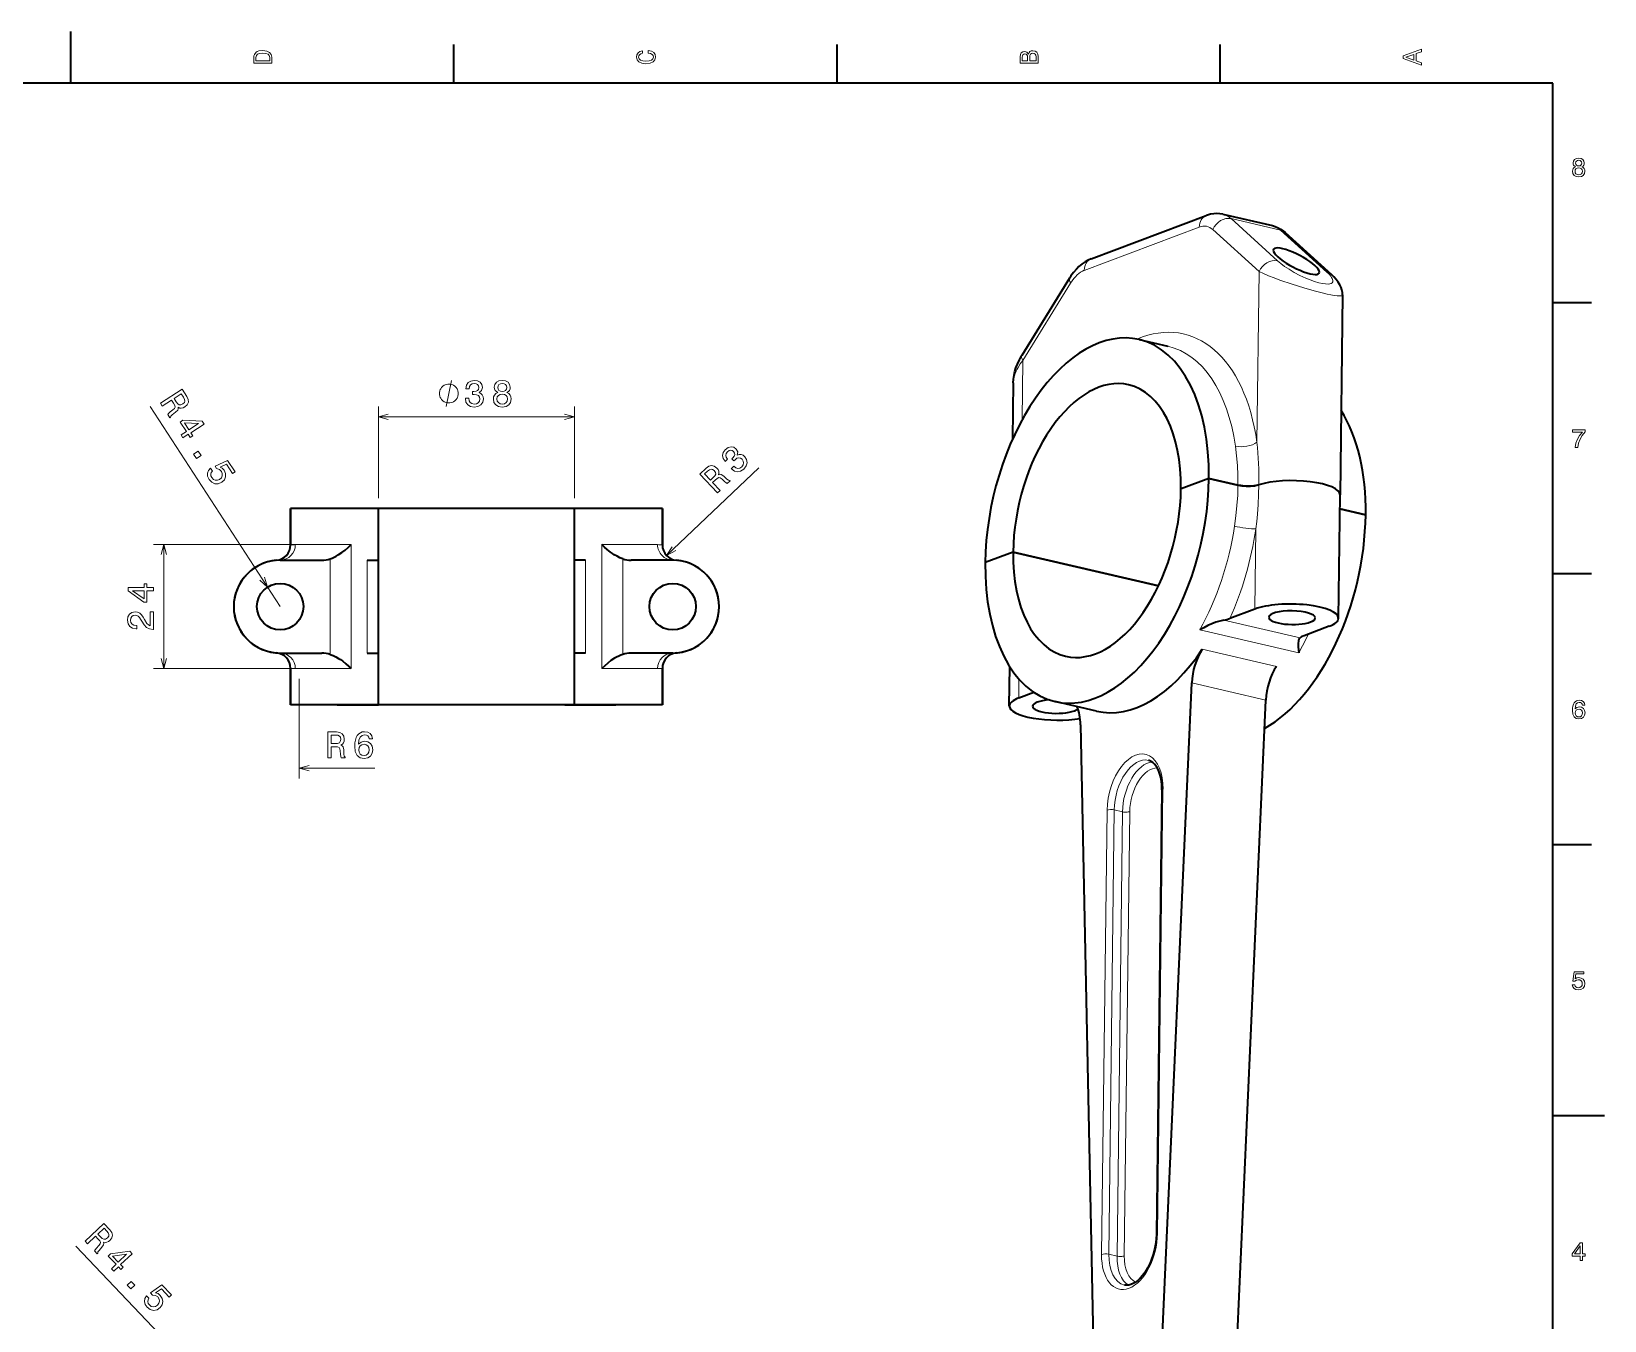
# Model space of a CAD drawing. Extents: x 0 to 594, y 0 to 420.
# Drawn here: x 289.4 to 594, y 170.3 to 420 of the extents above; entities that cross this region are included whole.
import ezdxf

# ---------------------------------------------------------------- set-up
doc = ezdxf.new("R2010")
doc.units = 0

msp = doc.modelspace()

# ---------------------------------------------------------------- linework, layer by layer
at = {"color": 7, "lineweight": 35, "ltscale": 0.25}
for p, q in [((297, 410), (297, 420)), ((584, 210), (594, 210))]:
    msp.add_line(p, q, dxfattribs=at)
at = {"color": 7, "lineweight": 35, "ltscale": 0.1875}
for p, q in [((371.2, 410), (371.2, 417.5)), ((445.4, 410), (445.4, 417.5)), ((519.6, 410), (519.6, 417.5)), ((584, 367.5), (591.5, 367.5)), ((584, 315), (591.5, 315)), ((584, 262.5), (591.5, 262.5))]:
    msp.add_line(p, q, dxfattribs=at)
at = {"color": 7, "lineweight": 35}
for p, q in [((584, 410), (10, 410)), ((584, 10), (584, 410)), ((494.6, 375.97), (516.86, 384.35)), ((543.25, 368.95), (542.78, 330.24)), ((542.48, 306.33), (542.78, 330.24)), ((356.55, 289.58), (356.55, 327.58)), ((394.55, 327.58), (356.55, 327.58)), ((394.55, 289.58), (394.55, 327.58)), ((479.48, 319.14), (507.64, 312.61)), ((507.64, 312.61), (479.48, 319.14)), ((507.96, 157.67), (514.05, 293.79)), ((394.55, 289.58), (356.55, 289.58)), ((522.33, 154.34), (528.42, 290.47)), ((495.34, 152.92), (492.56, 285.7)), ((508.29, 273.06), (507.23, 186.99))]:
    msp.add_line(p, q, dxfattribs=at)
at = {"color": 7, "lineweight": 35, "ltscale": 0.245885}
msp.add_line((520.09, 384.6), (529.67, 382.38), dxfattribs=at)
at = {"color": 7, "lineweight": 13}
for p, q in [((493.26, 373.72), (515.52, 382.1)), ((526.69, 340.41), (527.1, 373.48)), ((337.55, 308.58), (312.37, 347.36)), ((356.55, 345.36), (394.55, 345.36)), ((412.37, 318.48), (430.24, 335.46)), ((349.26, 320.58), (312.99, 320.58)), ((314.99, 296.58), (314.99, 320.58)), ((351.26, 296.58), (351.26, 320.58)), ((399.84, 296.58), (399.84, 320.58)), ((349.26, 296.58), (312.99, 296.58)), ((508.49, 273.23), (507.43, 187.16)), ((496.6, 183.09), (497.66, 269.15)), ((498, 183.13), (499.06, 269.19)), ((499.6, 182.76), (500.66, 268.82)), ((501, 182.8), (502.06, 268.87)), ((335.57, 145.25), (297.96, 184.66))]:
    msp.add_line(p, q, dxfattribs=at)
at = {"color": 7, "lineweight": 13, "ltscale": 0.302922}
for p, q in [((527.1, 373.48), (518.13, 381.63)), ((531.27, 381.52), (540.23, 373.37))]:
    msp.add_line(p, q, dxfattribs=at)
at = {"color": 7, "lineweight": 13, "ltscale": 0.302923}
msp.add_line((530.65, 375.59), (521.69, 383.74), dxfattribs=at)
at = {"color": 7, "lineweight": 13, "ltscale": 0.245886}
msp.add_line((521.69, 383.74), (531.27, 381.52), dxfattribs=at)
at = {"color": 7, "lineweight": 35, "ltscale": 0.302922}
msp.add_line((532.13, 381.07), (541.1, 372.92), dxfattribs=at)
at = {"color": 7, "lineweight": 35, "ltscale": 0.440767}
msp.add_line((481.2, 357.28), (490.45, 372.28), dxfattribs=at)
at = {"color": 7, "lineweight": 13, "ltscale": 0.440768}
msp.add_line((481.36, 356.26), (490.61, 371.26), dxfattribs=at)
at = {"color": 7, "lineweight": 35, "ltscale": 0.143433}
msp.add_line((503.86, 360.32), (509.45, 359.03), dxfattribs=at)
at = {"color": 7, "lineweight": 13, "ltscale": 0.28704}
msp.add_line((481.22, 344.78), (481.36, 356.26), dxfattribs=at)
at = {"color": 7, "lineweight": 35, "ltscale": 0.272257}
msp.add_line((479.51, 351.95), (479.38, 341.06), dxfattribs=at)
at = {"color": 7, "lineweight": 13, "ltscale": 0.444427}
for p, q in [((356.55, 329.58), (356.55, 347.36)), ((394.55, 329.58), (394.55, 347.36))]:
    msp.add_line(p, q, dxfattribs=at)
at = {"color": 7, "lineweight": 35, "ltscale": 0.144704}
for p, q in [((517.4, 333.41), (511.99, 331.37)), ((517.4, 333.41), (511.99, 331.37)), ((479.48, 319.14), (474.07, 317.1)), ((479.48, 319.14), (474.07, 317.1))]:
    msp.add_line(p, q, dxfattribs=at)
at = {"color": 7, "lineweight": 35, "ltscale": 0.144288}
for p, q in [((517.4, 333.41), (523.02, 332.11)), ((523.02, 332.11), (517.4, 333.41))]:
    msp.add_line(p, q, dxfattribs=at)
at = {"color": 7, "lineweight": 35, "ltscale": 0.176044}
for p, q in [((339.55, 327.58), (339.55, 320.54)), ((411.55, 327.58), (411.55, 320.54)), ((411.55, 320.54), (411.55, 327.58)), ((339.55, 296.63), (339.55, 289.58)), ((411.55, 296.63), (411.55, 289.58)), ((411.55, 289.58), (411.55, 296.63))]:
    msp.add_line(p, q, dxfattribs=at)
at = {"color": 7, "lineweight": 35, "ltscale": 0.176043}
for p, q in [((339.55, 320.54), (339.55, 327.58)), ((339.55, 289.58), (339.55, 296.63))]:
    msp.add_line(p, q, dxfattribs=at)
at = {"color": 7, "lineweight": 35, "ltscale": 0.425}
msp.add_line((356.55, 327.58), (339.55, 327.58), dxfattribs=at)
at = {"color": 7, "lineweight": 35, "ltscale": 0.424993}
for p, q in [((411.55, 327.58), (394.55, 327.58)), ((411.55, 289.58), (394.55, 289.58))]:
    msp.add_line(p, q, dxfattribs=at)
at = {"color": 7, "lineweight": 35, "ltscale": 0.128344}
for p, q in [((542.74, 327.54), (547.74, 326.38)), ((547.74, 326.38), (542.74, 327.54))]:
    msp.add_line(p, q, dxfattribs=at)
at = {"color": 7, "lineweight": 13, "ltscale": 0.387922}
msp.add_line((526.3, 308.11), (526.49, 323.62), dxfattribs=at)
at = {"color": 7, "lineweight": 13, "ltscale": 0.269697}
for p, q in [((351.26, 320.58), (340.47, 320.58)), ((410.63, 320.58), (399.84, 320.58)), ((351.26, 296.58), (340.47, 296.58)), ((410.63, 296.58), (399.84, 296.58))]:
    msp.add_line(p, q, dxfattribs=at)
at = {"color": 7, "lineweight": 35, "ltscale": 0.201669}
for p, q in [((337.55, 317.58), (345.62, 317.58)), ((413.55, 317.58), (405.48, 317.58)), ((337.55, 299.58), (345.62, 299.58)), ((413.55, 299.58), (405.48, 299.58))]:
    msp.add_line(p, q, dxfattribs=at)
at = {"color": 7, "lineweight": 13, "ltscale": 0.462767}
for p, q in [((347.21, 317.84), (347.21, 299.33)), ((403.89, 299.33), (403.89, 317.84))]:
    msp.add_line(p, q, dxfattribs=at)
at = {"color": 7, "lineweight": 13, "ltscale": 0.45}
for p, q in [((354.41, 299.58), (354.41, 317.58)), ((396.69, 299.58), (396.69, 317.58))]:
    msp.add_line(p, q, dxfattribs=at)
at = {"color": 7, "lineweight": 35, "ltscale": 0.053594}
for p, q in [((354.41, 317.58), (356.55, 317.58)), ((396.69, 317.58), (394.55, 317.58)), ((354.41, 299.58), (356.55, 299.58)), ((396.69, 299.58), (394.55, 299.58))]:
    msp.add_line(p, q, dxfattribs=at)
at = {"color": 7, "lineweight": 35, "ltscale": 0.129699}
msp.add_line((526.3, 308.11), (521.44, 306.28), dxfattribs=at)
at = {"color": 7, "lineweight": 13, "ltscale": 0.379292}
msp.add_line((535.06, 302.54), (520.28, 305.96), dxfattribs=at)
at = {"color": 7, "lineweight": 35, "ltscale": 0.1297}
msp.add_line((540.67, 304.78), (535.81, 302.95), dxfattribs=at)
at = {"color": 7, "lineweight": 13, "ltscale": 0.491771}
msp.add_line((534.79, 299.61), (515.63, 304.05), dxfattribs=at)
at = {"color": 7, "lineweight": 13, "ltscale": 0.368828}
for p, q in [((530.47, 297), (516.1, 300.33)), ((528.42, 290.47), (514.05, 293.79))]:
    msp.add_line(p, q, dxfattribs=at)
at = {"color": 7, "lineweight": 35, "ltscale": 0.189723}
msp.add_line((478.74, 289.33), (478.83, 296.92), dxfattribs=at)
at = {"color": 7, "lineweight": 13, "ltscale": 0.482017}
msp.add_line((341.21, 294.58), (341.21, 275.3), dxfattribs=at)
at = {"color": 7, "lineweight": 13, "ltscale": 0.092013}
msp.add_line((480.55, 290.89), (480.6, 294.57), dxfattribs=at)
at = {"color": 7, "lineweight": 35, "ltscale": 0.225}
for p, q in [((348.55, 289.58), (339.55, 289.58)), ((411.55, 289.58), (402.55, 289.58))]:
    msp.add_line(p, q, dxfattribs=at)
at = {"color": 7, "lineweight": 35, "ltscale": 0.475743}
msp.add_line((358.58, 289.58), (339.55, 289.58), dxfattribs=at)
at = {"color": 7, "lineweight": 35, "ltscale": 0.199992}
msp.add_line((348.55, 289.58), (356.55, 289.58), dxfattribs=at)
at = {"color": 7, "lineweight": 35, "ltscale": 0.246784}
msp.add_line((392.68, 289.58), (402.55, 289.58), dxfattribs=at)
at = {"color": 7, "lineweight": 35, "ltscale": 0.078567}
msp.add_line((480.55, 290.89), (483.49, 291.99), dxfattribs=at)
at = {"color": 7, "lineweight": 35, "ltscale": 0.204904}
msp.add_line((495.6, 288.33), (487.61, 290.18), dxfattribs=at)
at = {"color": 7, "lineweight": 13, "ltscale": 0.366859}
msp.add_line((341.21, 277.3), (355.89, 277.3), dxfattribs=at)
at = {"color": 7, "lineweight": 13, "ltscale": 0.04098}
msp.add_line((500.66, 268.82), (499.06, 269.19), dxfattribs=at)
at = {"color": 7, "lineweight": 13, "ltscale": 0.040981}
msp.add_line((499.6, 182.76), (498, 183.13), dxfattribs=at)
at = {"color": 7, "lineweight": 13}
for points in [[(332.43, 414.99), (332.43, 413.83), (335.93, 413.83), (335.93, 414.99), (335.82, 415.54), (335.48, 415.95), (334.93, 416.21), (334.18, 416.3), (333.42, 416.22), (333.11, 416.11), (332.87, 415.97), (332.54, 415.56), (332.46, 415.3)], [(332.85, 414.96), (332.93, 415.34), (333.16, 415.61), (333.57, 415.76), (334.18, 415.81), (334.77, 415.76), (335.19, 415.6), (335.43, 415.33), (335.51, 414.96), (335.51, 414.3), (332.85, 414.3)], [(408.83, 415.82), (409.26, 415.72), (409.56, 415.55), (409.74, 415.32), (409.81, 415.05), (409.71, 414.72), (409.44, 414.46), (409, 414.29), (408.38, 414.23), (407.77, 414.29), (407.32, 414.46), (407.05, 414.71), (406.96, 415.05), (407.01, 415.29), (407.15, 415.49), (407.37, 415.66), (407.69, 415.77), (407.69, 416.25), (407.21, 416.09), (406.85, 415.83), (406.62, 415.47), (406.54, 415.05), (406.66, 414.51), (407.02, 414.1), (407.6, 413.84), (408.38, 413.75), (409.17, 413.84), (409.75, 414.1), (410.11, 414.51), (410.23, 415.05), (410.13, 415.51), (409.87, 415.89), (409.43, 416.16), (408.83, 416.3)], [(482.44, 415.63), (482.15, 415.98), (481.95, 416.07), (481.71, 416.1), (481.33, 416.04), (481.06, 415.84), (480.89, 415.52), (480.83, 415.08), (480.83, 413.84), (484.33, 413.84), (484.33, 415.15), (484.26, 415.62), (484.06, 415.97), (483.73, 416.19), (483.28, 416.26), (482.99, 416.22), (482.74, 416.09), (482.56, 415.9)], [(482.29, 414.98), (482.29, 414.3), (481.25, 414.3), (481.25, 415.03), (481.28, 415.3), (481.37, 415.49), (481.53, 415.61), (481.76, 415.65), (481.99, 415.6), (482.15, 415.48), (482.26, 415.27)], [(483.91, 415.1), (483.91, 414.3), (482.71, 414.3), (482.71, 415.05), (482.74, 415.37), (482.85, 415.6), (483.03, 415.73), (483.29, 415.78), (483.57, 415.73), (483.76, 415.61), (483.88, 415.39)], [(558.53, 413.47), (558.53, 413.93), (557.5, 414.3), (557.5, 415.7), (558.53, 416.06), (558.53, 416.54), (555.03, 415.26), (555.03, 414.74)], [(557.08, 414.46), (555.53, 415), (557.08, 415.54)], [(588.37, 393.8), (588.12, 393.66), (587.94, 393.47), (587.83, 393.22), (587.79, 392.92), (587.88, 392.47), (588.11, 392.12), (588.49, 391.9), (589, 391.82), (589.51, 391.9), (589.89, 392.12), (590.12, 392.47), (590.21, 392.92), (590.16, 393.22), (590.06, 393.47), (589.88, 393.66), (589.63, 393.8), (589.83, 393.92), (589.97, 394.09), (590.05, 394.29), (590.08, 394.54), (590, 394.9), (589.79, 395.18), (589.45, 395.37), (589, 395.44), (588.55, 395.37), (588.2, 395.18), (587.99, 394.9), (587.91, 394.54), (587.94, 394.29), (588.02, 394.09)], [(588.28, 392.93), (588.32, 393.2), (588.47, 393.4), (588.7, 393.53), (589, 393.58), (589.3, 393.53), (589.52, 393.4), (589.67, 393.2), (589.72, 392.93), (589.67, 392.64), (589.52, 392.43), (589.3, 392.28), (589, 392.24), (588.7, 392.28), (588.47, 392.43), (588.32, 392.64)], [(588.39, 394.5), (588.43, 394.72), (588.55, 394.89), (588.74, 395), (589, 395.04), (589.25, 395), (589.44, 394.89), (589.56, 394.72), (589.61, 394.5), (589.56, 394.27), (589.44, 394.1), (589.25, 393.98), (589, 393.94), (588.74, 393.98), (588.55, 394.1), (588.43, 394.27)], [(314.35, 347.98), (314.72, 347.42), (316.49, 348.57), (316.86, 347.99), (317.12, 347.56), (317.2, 347.24), (317.1, 346.96), (316.78, 346.67), (316.26, 346.29), (315.92, 346.02), (315.76, 345.81), (316.17, 345.18), (316.29, 345.25), (316.37, 345.5), (316.65, 345.75), (317.3, 346.24), (317.73, 346.66), (317.8, 346.9), (317.77, 347.2), (318.08, 347.05), (318.4, 347.02), (318.74, 347.09), (319.08, 347.26), (319.54, 347.67), (319.76, 348.16), (319.73, 348.71), (319.46, 349.3), (318.54, 350.7)], [(372.04, 349.86), (372.04, 350.03), (371.96, 350.36), (371.88, 350.61), (371.79, 350.78), (371.63, 351.03), (371.38, 351.28), (371.13, 351.45), (370.96, 351.53), (370.71, 351.61), (370.38, 351.7), (370.21, 351.7), (370.04, 351.7), (369.71, 351.61), (369.46, 351.53), (369.29, 351.45), (369.04, 351.28), (368.79, 351.03), (368.63, 350.78), (368.54, 350.61), (368.46, 350.36), (368.38, 350.03), (368.38, 349.86), (368.38, 349.7), (368.46, 349.36), (368.54, 349.11), (368.63, 348.95), (368.79, 348.7), (369.04, 348.45), (369.29, 348.28), (369.46, 348.2), (369.71, 348.11), (370.04, 348.03), (370.21, 348.03), (370.38, 348.03), (370.71, 348.11), (370.96, 348.2), (371.13, 348.28), (371.38, 348.45), (371.63, 348.7), (371.79, 348.95), (371.88, 349.11), (371.96, 349.36), (372.04, 349.7)], [(373.4, 348.93), (373.4, 348.88), (373.51, 348.19), (373.85, 347.67), (374.39, 347.34), (375.09, 347.22), (375.84, 347.34), (376.4, 347.66), (376.76, 348.16), (376.89, 348.81), (376.83, 349.24), (376.68, 349.58), (376.42, 349.85), (376.07, 350.04), (376.54, 350.43), (376.7, 351.05), (376.6, 351.61), (376.29, 352.04), (375.78, 352.3), (375.09, 352.4), (374.44, 352.28), (373.95, 351.97), (373.62, 351.46), (373.51, 350.79), (373.51, 350.74), (374.15, 350.74), (374.21, 351.2), (374.4, 351.53), (374.7, 351.74), (375.13, 351.81), (375.5, 351.75), (375.78, 351.6), (375.94, 351.35), (376.01, 351.02), (375.94, 350.67), (375.77, 350.43), (375.47, 350.29), (375.06, 350.24), (374.77, 350.25), (374.77, 349.68), (375.13, 349.7), (375.58, 349.63), (375.92, 349.46), (376.12, 349.18), (376.19, 348.81), (376.11, 348.39), (375.91, 348.08), (375.57, 347.89), (375.13, 347.82), (374.68, 347.9), (374.35, 348.11), (374.14, 348.46), (374.06, 348.93)], [(379.66, 350.06), (379.29, 349.85), (379.04, 349.57), (378.88, 349.22), (378.83, 348.8), (378.94, 348.15), (379.28, 347.66), (379.82, 347.34), (380.55, 347.22), (381.28, 347.34), (381.82, 347.66), (382.15, 348.15), (382.27, 348.8), (382.21, 349.22), (382.06, 349.57), (381.8, 349.85), (381.44, 350.06), (381.73, 350.23), (381.93, 350.47), (382.06, 350.76), (382.1, 351.11), (381.98, 351.62), (381.68, 352.03), (381.19, 352.3), (380.55, 352.4), (379.9, 352.3), (379.41, 352.03), (379.1, 351.62), (378.99, 351.11), (379.03, 350.76), (379.15, 350.47)], [(379.68, 351.05), (379.74, 351.37), (379.91, 351.61), (380.18, 351.76), (380.55, 351.82), (380.91, 351.76), (381.18, 351.61), (381.36, 351.37), (381.42, 351.05), (381.36, 350.73), (381.18, 350.47), (380.91, 350.31), (380.55, 350.26), (380.18, 350.32), (379.91, 350.47), (379.74, 350.73)], [(318.84, 349.13), (319.04, 348.73), (319.1, 348.4), (318.99, 348.1), (318.69, 347.83), (318.3, 347.66), (317.99, 347.69), (317.7, 347.89), (317.42, 348.26), (317, 348.9), (318.4, 349.81)], [(379.52, 348.81), (379.59, 349.19), (379.79, 349.48), (380.12, 349.67), (380.55, 349.73), (380.98, 349.67), (381.3, 349.48), (381.51, 349.19), (381.58, 348.81), (381.51, 348.4), (381.3, 348.09), (380.98, 347.89), (380.55, 347.82), (380.12, 347.89), (379.79, 348.09), (379.59, 348.4)], [(318.35, 341.83), (318.7, 341.28), (319.74, 341.96), (320.13, 341.36), (320.61, 341.67), (320.22, 342.27), (322.8, 343.95), (322.45, 344.5), (318.72, 344.69), (318.19, 344.34), (319.39, 342.5)], [(319, 344.15), (321.75, 344.03), (319.87, 342.81)], [(588.3, 339.42), (588.81, 339.42), (588.97, 340.25), (589.27, 341.03), (589.68, 341.75), (590.22, 342.42), (590.22, 342.84), (587.82, 342.84), (587.82, 342.38), (589.74, 342.38), (589.18, 341.7), (588.76, 340.99), (588.47, 340.23)], [(320.77, 338.1), (321.31, 337.26), (322.21, 337.85), (321.67, 338.68)], [(424.89, 335.3), (424.93, 335.26), (425.49, 334.84), (426.09, 334.7), (426.7, 334.83), (427.3, 335.22), (427.76, 335.83), (427.95, 336.44), (427.86, 337.06), (427.51, 337.62), (427.17, 337.89), (426.82, 338.03), (426.45, 338.04), (426.06, 337.94), (426.14, 338.55), (425.83, 339.11), (425.36, 339.45), (424.85, 339.54), (424.3, 339.39), (423.73, 338.98), (423.34, 338.45), (423.2, 337.87), (423.31, 337.29), (423.69, 336.73), (423.73, 336.69), (424.19, 337.13), (423.92, 337.51), (423.83, 337.87), (423.91, 338.23), (424.16, 338.57), (424.48, 338.79), (424.78, 338.87), (425.07, 338.81), (425.34, 338.61), (425.54, 338.31), (425.58, 338.02), (425.46, 337.71), (425.19, 337.39), (424.98, 337.2), (425.37, 336.79), (425.62, 337.04), (425.99, 337.31), (426.36, 337.42), (426.7, 337.35), (427, 337.14), (427.23, 336.78), (427.29, 336.41), (427.19, 336.04), (426.91, 335.69), (426.54, 335.43), (426.15, 335.36), (425.76, 335.47), (425.37, 335.76)], [(324.07, 335.41), (323.66, 334.96), (323.46, 334.41), (323.5, 333.82), (323.77, 333.21), (324.28, 332.67), (324.89, 332.38), (325.55, 332.38), (326.23, 332.66), (326.73, 333.13), (326.98, 333.71), (326.97, 334.34), (326.69, 335), (326.32, 335.4), (325.9, 335.62), (327.14, 336.19), (328.33, 334.35), (328.83, 334.67), (327.37, 336.91), (324.93, 335.8), (325.24, 335.32), (325.76, 335.15), (326.15, 334.77), (326.33, 334.34), (326.33, 333.92), (326.16, 333.54), (325.82, 333.23), (325.4, 333.05), (324.98, 333.05), (324.6, 333.22), (324.28, 333.56), (324.12, 333.91), (324.09, 334.25), (324.19, 334.57), (324.43, 334.85)], [(422.26, 330.63), (422.74, 331.09), (421.29, 332.62), (421.78, 333.09), (422.16, 333.42), (422.46, 333.57), (422.75, 333.51), (423.1, 333.26), (423.57, 332.81), (423.89, 332.53), (424.13, 332.41), (424.68, 332.93), (424.59, 333.03), (424.33, 333.06), (424.03, 333.29), (423.43, 333.84), (422.93, 334.19), (422.68, 334.21), (422.4, 334.14), (422.49, 334.46), (422.46, 334.79), (422.33, 335.11), (422.1, 335.41), (421.61, 335.78), (421.09, 335.91), (420.56, 335.78), (420.02, 335.4), (418.81, 334.25)], [(420.31, 334.83), (420.66, 335.1), (420.98, 335.22), (421.29, 335.17), (421.61, 334.92), (421.85, 334.57), (421.88, 334.26), (421.73, 333.93), (421.42, 333.59), (420.87, 333.06), (419.72, 334.27)], [(312.99, 311.65), (312.99, 312.3), (311.75, 312.3), (311.75, 313.01), (311.18, 313.01), (311.18, 312.3), (308.1, 312.3), (308.1, 311.64), (311.12, 309.45), (311.75, 309.45), (311.75, 311.65)], [(311.18, 310.06), (308.94, 311.65), (311.18, 311.65)], [(312.99, 304.16), (312.99, 307.6), (312.37, 307.6), (312.37, 304.88), (312.04, 305.03), (311.75, 305.29), (311.24, 306.09), (311.03, 306.51), (310.72, 306.99), (310.36, 307.33), (309.93, 307.52), (309.45, 307.6), (308.84, 307.47), (308.37, 307.13), (308.07, 306.62), (307.96, 305.95), (308.08, 305.25), (308.42, 304.73), (308.96, 304.39), (309.67, 304.27), (309.77, 304.27), (309.77, 304.93), (309.72, 304.93), (309.23, 304.99), (308.87, 305.19), (308.63, 305.5), (308.56, 305.91), (308.63, 306.33), (308.81, 306.64), (309.09, 306.84), (309.44, 306.91), (309.77, 306.86), (310.05, 306.72), (310.3, 306.49), (310.52, 306.18), (310.75, 305.75), (311.19, 305.04), (311.67, 304.55), (312.24, 304.25), (312.97, 304.16)], [(590.21, 289.47), (590.11, 289.88), (589.89, 290.18), (589.55, 290.38), (589.11, 290.44), (588.81, 290.41), (588.55, 290.31), (588.32, 290.15), (588.13, 289.93), (587.98, 289.66), (587.87, 289.32), (587.8, 288.92), (587.78, 288.47), (587.86, 287.75), (588.11, 287.23), (588.51, 286.92), (589.05, 286.82), (589.54, 286.91), (589.91, 287.14), (590.15, 287.52), (590.24, 287.99), (590.15, 288.47), (589.92, 288.84), (589.56, 289.07), (589.12, 289.15), (588.64, 289.05), (588.28, 288.76), (588.36, 289.32), (588.52, 289.72), (588.77, 289.95), (589.11, 290.03), (589.36, 289.99), (589.55, 289.89), (589.68, 289.71), (589.75, 289.47)], [(589.75, 287.99), (589.7, 287.67), (589.55, 287.43), (589.33, 287.26), (589.05, 287.21), (588.75, 287.26), (588.52, 287.42), (588.37, 287.66), (588.33, 287.98), (588.38, 288.29), (588.52, 288.53), (588.75, 288.68), (589.07, 288.74), (589.34, 288.68), (589.55, 288.54), (589.7, 288.3)], [(346.77, 279.3), (347.44, 279.3), (347.44, 281.42), (348.13, 281.42), (348.63, 281.39), (348.95, 281.29), (349.12, 281.05), (349.19, 280.63), (349.23, 279.98), (349.27, 279.56), (349.36, 279.3), (350.12, 279.3), (350.12, 279.44), (349.95, 279.64), (349.89, 280.02), (349.84, 280.82), (349.72, 281.42), (349.55, 281.61), (349.3, 281.75), (349.58, 281.93), (349.79, 282.18), (349.91, 282.5), (349.96, 282.88), (349.86, 283.48), (349.57, 283.94), (349.09, 284.21), (348.45, 284.3), (346.77, 284.3)], [(348.26, 283.69), (348.7, 283.65), (349.01, 283.51), (349.2, 283.26), (349.27, 282.86), (349.19, 282.45), (349, 282.19), (348.67, 282.06), (348.21, 282.03), (347.44, 282.03), (347.44, 283.69)], [(355.45, 282.96), (355.31, 283.54), (354.99, 283.97), (354.5, 284.25), (353.87, 284.34), (353.44, 284.29), (353.08, 284.15), (352.75, 283.93), (352.48, 283.61), (352.26, 283.22), (352.1, 282.73), (352, 282.16), (351.97, 281.52), (352.09, 280.5), (352.44, 279.76), (353.01, 279.31), (353.79, 279.16), (354.49, 279.29), (355.02, 279.63), (355.37, 280.16), (355.49, 280.84), (355.37, 281.52), (355.04, 282.05), (354.52, 282.38), (353.89, 282.5), (353.21, 282.35), (352.69, 281.94), (352.8, 282.73), (353.03, 283.3), (353.39, 283.64), (353.88, 283.76), (354.24, 283.7), (354.51, 283.55), (354.69, 283.3), (354.78, 282.96)], [(354.79, 280.83), (354.71, 280.38), (354.51, 280.03), (354.19, 279.8), (353.78, 279.73), (353.36, 279.8), (353.03, 280.02), (352.82, 280.37), (352.76, 280.82), (352.83, 281.27), (353.03, 281.61), (353.36, 281.83), (353.81, 281.91), (354.2, 281.83), (354.51, 281.62), (354.71, 281.28)], [(587.75, 235.33), (587.86, 234.92), (588.11, 234.59), (588.47, 234.39), (588.93, 234.32), (589.44, 234.41), (589.84, 234.65), (590.09, 235.05), (590.19, 235.55), (590.1, 236.02), (589.86, 236.39), (589.48, 236.63), (588.99, 236.71), (588.62, 236.65), (588.32, 236.48), (588.47, 237.43), (590, 237.43), (590, 237.84), (588.13, 237.84), (587.85, 235.99), (588.25, 235.99), (588.55, 236.22), (588.92, 236.31), (589.24, 236.25), (589.49, 236.09), (589.65, 235.84), (589.7, 235.53), (589.65, 235.21), (589.48, 234.96), (589.24, 234.81), (588.92, 234.75), (588.65, 234.78), (588.45, 234.9), (588.29, 235.08), (588.22, 235.33)], [(299.79, 185.63), (300.26, 185.15), (301.78, 186.6), (302.26, 186.11), (302.59, 185.73), (302.73, 185.43), (302.68, 185.14), (302.42, 184.8), (301.98, 184.32), (301.7, 184), (301.58, 183.76), (302.1, 183.21), (302.2, 183.31), (302.23, 183.57), (302.46, 183.87), (303.01, 184.46), (303.36, 184.96), (303.38, 185.21), (303.3, 185.49), (303.63, 185.41), (303.95, 185.44), (304.27, 185.56), (304.58, 185.8), (304.95, 186.29), (305.07, 186.81), (304.94, 187.34), (304.56, 187.88), (303.41, 189.08)], [(303.99, 187.59), (304.26, 187.24), (304.38, 186.92), (304.33, 186.61), (304.09, 186.29), (303.74, 186.05), (303.42, 186.02), (303.1, 186.17), (302.76, 186.47), (302.23, 187.03), (303.43, 188.18)], [(304.86, 180.32), (305.31, 179.85), (306.21, 180.71), (306.7, 180.19), (307.12, 180.59), (306.62, 181.11), (308.85, 183.23), (308.4, 183.71), (304.7, 183.21), (304.24, 182.77), (305.76, 181.18)], [(305.08, 182.73), (307.8, 183.12), (306.18, 181.58)], [(589.28, 181.92), (589.73, 181.92), (589.73, 182.78), (590.23, 182.78), (590.23, 183.19), (589.73, 183.19), (589.73, 185.34), (589.27, 185.34), (587.74, 183.23), (587.74, 182.78), (589.28, 182.78)], [(588.16, 183.19), (589.28, 184.76), (589.28, 183.19)], [(307.93, 177.11), (308.62, 176.39), (309.39, 177.13), (308.71, 177.85)], [(311.67, 175.08), (311.35, 174.56), (311.26, 173.98), (311.41, 173.41), (311.79, 172.86), (312.39, 172.42), (313.04, 172.25), (313.69, 172.38), (314.31, 172.78), (314.71, 173.33), (314.85, 173.94), (314.72, 174.57), (314.33, 175.16), (313.89, 175.49), (313.43, 175.63), (314.54, 176.41), (316.06, 174.83), (316.48, 175.23), (314.64, 177.17), (312.45, 175.62), (312.84, 175.21), (313.38, 175.14), (313.83, 174.84), (314.1, 174.45), (314.17, 174.03), (314.07, 173.63), (313.8, 173.26), (313.41, 173), (313, 172.92), (312.59, 173.03), (312.22, 173.3), (312, 173.61), (311.91, 173.94), (311.95, 174.27), (312.13, 174.6)]]:
    msp.add_lwpolyline(points, close=True, dxfattribs=at)
at = {"color": 7, "lineweight": 35}
for points in [[(520.09, 384.6), (519.51, 384.7), (518.95, 384.73), (518.31, 384.7), (517.69, 384.6), (517.1, 384.44), (516.86, 384.35)], [(529.67, 382.38), (530.23, 382.21), (530.81, 381.97), (531.28, 381.71), (531.78, 381.37), (532.13, 381.07)], [(494.6, 375.97), (494, 375.71), (493.44, 375.4), (492.82, 374.98), (492.22, 374.46), (491.72, 373.97), (491.18, 373.33), (490.68, 372.64), (490.45, 372.28)], [(543.25, 368.95), (543.23, 369.44), (543.13, 369.95), (542.99, 370.38), (542.76, 370.9), (542.43, 371.43), (542.03, 371.96), (541.55, 372.48), (541.1, 372.92)], [(479.51, 351.95), (479.55, 352.65), (479.66, 353.43), (479.82, 354.12), (480.03, 354.82), (480.32, 355.57), (480.69, 356.37), (481.12, 357.15), (481.2, 357.28)], [(527.07, 332.18), (526.78, 332.1), (526.46, 332.03), (526.07, 331.97), (525.65, 331.93), (524.81, 331.91), (523.97, 331.96), (523.58, 332.01), (523.02, 332.11)], [(523.02, 332.11), (523.38, 332.04), (523.77, 331.98), (524.59, 331.92), (525.43, 331.92), (526.23, 332), (526.68, 332.08), (527.07, 332.18)], [(347.21, 317.84), (347.61, 317.99), (348, 318.16), (348.4, 318.36), (348.79, 318.58), (349.5, 319.05), (350.13, 319.54), (350.72, 320.06), (351.26, 320.58)], [(403.89, 317.84), (403.32, 318.06), (402.77, 318.32), (402.25, 318.62), (401.88, 318.86), (401.52, 319.11), (400.84, 319.65), (400.32, 320.11), (399.84, 320.58)], [(520.28, 305.96), (519.52, 305.79), (518.74, 305.54), (517.95, 305.25), (517.16, 304.9), (516.38, 304.5), (515.63, 304.05)], [(534.82, 302.23), (534.76, 302.07), (534.71, 301.89), (534.65, 301.5), (534.64, 301.14), (534.65, 300.76), (534.71, 300.2), (534.79, 299.61)], [(535.81, 302.95), (535.38, 302.76), (535.21, 302.65), (535.06, 302.54)], [(347.21, 299.33), (347.78, 299.11), (348.33, 298.85), (348.85, 298.55), (349.22, 298.31), (349.58, 298.06), (350.26, 297.52), (350.78, 297.06), (351.26, 296.58)], [(403.89, 299.33), (403.48, 299.18), (403.09, 299.01), (402.69, 298.81), (402.31, 298.59), (401.6, 298.12), (400.96, 297.63), (400.38, 297.11), (399.84, 296.58)], [(508.29, 273.06), (508.27, 273.99), (508.19, 274.75), (508.07, 275.47), (507.89, 276.13), (507.68, 276.73), (507.42, 277.27), (507.13, 277.73), (506.85, 278.08), (506.54, 278.37), (506.2, 278.6), (505.84, 278.75), (505.68, 278.8)], [(507.23, 186.99), (507.18, 186.02), (507.06, 185.04), (506.87, 184.05), (506.62, 183.08), (506.3, 182.14), (505.92, 181.24), (505.49, 180.41), (505.02, 179.65), (504.55, 179.01), (504.07, 178.47), (503.6, 178.03), (503.12, 177.67), (502.71, 177.43), (502.3, 177.25), (501.91, 177.14), (501.51, 177.1), (501.15, 177.12), (501.01, 177.15)]]:
    msp.add_lwpolyline(points, dxfattribs=at)
at = {"color": 7, "lineweight": 13}
for points in [[(530.65, 375.59), (531.29, 375.05), (532.04, 374.49), (532.91, 373.93), (533.92, 373.33), (535.01, 372.75), (536.17, 372.22), (537.02, 371.87), (537.85, 371.57), (538.65, 371.33), (539.36, 371.17), (539.98, 371.08), (540.49, 371.06), (540.83, 371.1), (541.09, 371.19), (541.27, 371.31), (541.38, 371.47), (541.41, 371.62), (541.4, 371.78), (541.35, 371.96), (541.27, 372.15), (541.14, 372.35), (540.99, 372.57), (540.65, 372.96), (540.23, 373.37)], [(527.1, 373.48), (527.98, 373.08), (528.94, 372.67), (530.02, 372.25), (531.15, 371.83), (533.49, 371.02), (535.75, 370.31), (536.88, 369.98), (538.01, 369.67), (539.57, 369.28), (540.32, 369.11), (541.03, 368.97), (541.67, 368.86), (542.24, 368.79), (542.6, 368.77), (542.88, 368.77), (543.06, 368.8), (543.18, 368.84), (543.23, 368.89), (543.25, 368.95)], [(481.36, 356.26), (480.86, 355.6), (480.42, 354.92), (480.23, 354.57), (480.06, 354.22), (479.86, 353.75), (479.71, 353.27), (479.59, 352.78), (479.53, 352.37), (479.51, 351.95)], [(369.71, 347.36), (370.71, 352.36)], [(358.48, 345.88), (356.55, 345.36), (358.48, 344.84)], [(392.62, 344.84), (394.55, 345.36), (392.62, 345.88)], [(523.02, 332.11), (523.01, 334.03), (522.92, 335.93), (522.76, 337.81), (522.53, 339.65)], [(523.02, 332.11), (522.96, 330.14), (522.82, 328.15), (522.61, 326.16), (522.34, 324.16)], [(527.07, 332.18), (527.02, 330.28), (526.92, 328.38), (526.78, 326.48), (526.64, 325.05), (526.49, 323.62)], [(315.51, 318.65), (314.99, 320.58), (314.48, 318.65)], [(413.42, 320.18), (412.37, 318.48), (414.13, 319.43)], [(333.61, 313.7), (335.1, 312.36), (334.48, 314.26)], [(314.48, 298.52), (314.99, 296.58), (315.51, 298.52)], [(343.14, 277.82), (341.21, 277.3), (343.14, 276.79)]]:
    msp.add_lwpolyline(points, dxfattribs=at)
at = {"color": 7, "lineweight": 35}
for centre in [(337.55, 308.58), (413.55, 308.58)]:
    msp.add_circle(centre, 4.5, dxfattribs=at)
at = {"color": 7, "lineweight": 13}
for centre, radius, start, end in [((454.82, 333.01), 72.25, 359.3396, 5.874), ((340.47, 310.36), 10.22, 89.996, 95.1758), ((410.63, 310.35), 10.23, 84.8236, 89.9983), ((340.47, 306.81), 10.22, 264.8242, 270.004), ((410.63, 306.82), 10.23, 270.0017, 275.1764)]:
    msp.add_arc(centre, radius, start, end, dxfattribs=at)
at = {"color": 7, "lineweight": 35}
for centre, radius, start, end in [((336.55, 320.54), 3, 274.7805, 359.9999), ((336.55, 320.54), 3, 274.7808, 0.0001), ((414.55, 320.54), 3, 180.0001, 265.2197), ((414.55, 320.54), 3, 180.0001, 265.2197), ((337.55, 308.58), 9, 90, 270), ((337.55, 308.58), 9, 94.7801, 265.2198), ((345.62, 322.69), 5.1, 269.9687, 288.194), ((405.48, 322.69), 5.1, 251.806, 270.0313), ((413.55, 308.58), 9, 270, 90), ((413.55, 308.58), 9, 274.7801, 85.2198), ((519, 313.06), 7.2, 280.2352, 289.8392), ((535.68, 301.83), 0.943, 131.323, 155.2938), ((336.55, 296.63), 3, 0, 85.2198), ((336.55, 296.63), 3, 359.9999, 85.2193), ((345.62, 294.48), 5.1, 71.806, 90.0313), ((405.48, 294.48), 5.1, 89.9687, 108.194), ((414.55, 296.63), 3, 94.7801, 180.0001), ((414.55, 296.63), 3, 94.7803, 179.9999)]:
    msp.add_arc(centre, radius, start, end, dxfattribs=at)
at = {"color": 7, "lineweight": 13}
for centre, major_axis, ratio, start_param, end_param in [((517.92, 381.55), (1.06, -2.81), 0.765757, 3.141652, 4.240735), ((520.53, 381.07), (-2.02, -2.22), 0.780499, 3.553322, 5.124118), ((517.83, 374.85), (-2.26, -9.74), 0.572912, 2.831396, 3.141519), ((515.44, 375.41), (1.58, 6.82), 0.572912, 5.972989, 6.64773), ((527.42, 372.63), (-2.26, -9.74), 0.572912, 2.831396, 3.141519), ((530.11, 378.85), (2.02, 2.22), 0.780499, 6.283096, 6.694915), ((495.66, 373.17), (1.06, -2.81), 0.765757, 3.141652, 4.240735), ((529.5, 372.92), (2.02, 2.22), 0.780499, 0.41173, 1.982526), ((493.01, 370.71), (2.55, -1.57), 0.415412, 3.141574, 3.822924), ((493.18, 367.03), (1.58, 6.82), 0.572912, 0.364544, 1.039285), ((539.08, 370.7), (-2.02, -2.22), 0.780499, 3.141505, 3.553322), ((503.72, 323.4), (8.8, 37.99), 0.572912, 5.303876, 6.678444), ((483.75, 355.7), (-2.55, 1.57), 0.415412, 6.283166, 6.964516), ((501.32, 323.96), (-8.12, -35.07), 0.572912, 2.162283, 3.141553), ((524.3, 340.96), (-2.97, -0.42), 0.457015, 0.870933, 2.441729), ((501.32, 323.96), (8.12, 35.07), 0.572912, 4.246691, 4.849991), ((503.72, 323.4), (8.8, 37.99), 0.572912, 4.3811, 4.849991), ((524.09, 324.18), (-2.97, 0.44), 0.112426, 0.956275, 2.527071), ((337.55, 320.58), (0, 3), 0.974359, 3.146637, 4.712376), ((413.55, 320.58), (0, 3), 0.974359, 1.570796, 3.141593), ((520.49, 319.52), (8.12, 35.07), 0.572912, 4.246691, 4.366793), ((337.55, 296.58), (0, 3), 0.974359, 4.712402, 6.28319), ((413.55, 296.58), (0, 3), 0.974359, 0, 1.570796), ((503.08, 271.19), (2.03, 8.77), 0.572912, 5.076933, 8.218526), ((503.87, 271.01), (1.8, 7.79), 0.572912, 0.000111, 1.935341), ((505.47, 270.64), (1.8, 7.79), 0.572912, 0.192827, 1.935341), ((506.27, 270.45), (1.58, 6.82), 0.572912, 0.115159, 1.935341), ((509.29, 273.05), (-1, 0.012), 0.292213, 5.64086, 6.283185), ((498.46, 268.97), (1, -0.012), 0.292213, 0.928471, 2.499267), ((501.26, 269.05), (1, -0.012), 0.292213, 4.070063, 5.64086), ((502.02, 185.13), (2.03, 8.77), 0.572912, 1.935341, 5.076933), ((508.23, 186.98), (-1, 0.012), 0.292213, 5.64086, 6.283185), ((497.4, 182.9), (1, -0.012), 0.292213, 0.928471, 2.499267), ((502.81, 184.94), (1.8, 7.79), 0.572912, 1.935341, 3.141703), ((500.2, 182.98), (1, -0.012), 0.292213, 4.070063, 5.64086), ((505.21, 184.39), (1.58, 6.82), 0.572912, 1.935341, 3.02642), ((504.41, 184.57), (1.8, 7.79), 0.572912, 1.935341, 2.948802)]:
    msp.add_ellipse(centre, major_axis=major_axis, ratio=ratio, start_param=start_param, end_param=end_param, dxfattribs=at)
at = {"color": 7, "lineweight": 35}
for centre, major_axis, ratio, start_param, end_param in [((534.33, 375.49), (-4.43, 2.29), 0.26065, 3.913537, 6.41283), ((534.35, 375.48), (4.45, -2.29), 0.26028, 3.270908, 3.911776), ((534.33, 375.49), (-4.43, 2.29), 0.26065, 0.771944, 3.271237), ((534.31, 375.49), (4.45, -2.29), 0.26028, 0.129315, 0.770183), ((495.73, 325.25), (-8.12, -35.07), 0.572912, 3.141553, 5.076933), ((495.73, 325.25), (-8.12, -35.07), 0.572912, 1.935341, 3.141553), ((495.73, 325.25), (-6.09, -26.3), 0.572912, 3.141553, 5.076933), ((495.73, 325.25), (-6.09, -26.3), 0.572912, 1.935341, 3.141553), ((526.08, 318.23), (-8.12, -35.07), 0.572912, 1.935341, 2.631288), ((495.73, 325.25), (8.12, 35.07), 0.572912, 3.141553, 5.076933), ((533.78, 330.35), (-9, 0.11), 0.292213, 3.141599, 5.55743), ((533.78, 330.35), (-9, 0.11), 0.292213, 3.141599, 5.55743), ((495.73, 325.25), (6.09, 26.3), 0.572912, 3.141553, 5.076933), ((526.08, 318.23), (8.12, 35.07), 0.572912, 3.622807, 5.076933), ((495.73, 325.25), (8.12, 35.07), 0.572912, 1.935341, 3.141553), ((495.73, 325.25), (6.09, 26.3), 0.572912, 1.935341, 3.141553), ((533.48, 306.44), (9, -0.11), 0.292213, 6.283185, 8.782452), ((533.48, 306.44), (-4.5, 0.06), 0.292213, 3.141593, 6.283185), ((533.48, 306.44), (-4.5, 0.06), 0.292213, 6.283185, 8.782452), ((533.48, 306.44), (-4.5, 0.06), 0.292213, 2.499267, 3.141593), ((533.48, 306.44), (9, -0.11), 0.292213, 5.64086, 6.283185), ((503.72, 323.4), (8.12, 35.07), 0.572912, 3.141553, 4.133891), ((518.85, 295.2), (1.8, 7.79), 0.572912, 0.992298, 1.882981), ((533.23, 291.88), (1.8, 7.79), 0.572912, 0.992298, 1.882981), ((487.74, 289.22), (9, -0.11), 0.292213, 2.499267, 3.141593), ((487.74, 289.22), (-4.5, 0.06), 0.292213, 4.997329, 6.283185), ((487.74, 289.22), (9, -0.11), 0.292213, 3.141593, 5.268883), ((487.74, 289.22), (-4.5, 0.06), 0.292213, 6.283185, 8.782452), ((487.74, 289.22), (-4.5, 0.06), 0.292213, 2.499267, 2.826565), ((487.74, 283.49), (-1.8, -7.79), 0.572912, 1.987701, 2.515936)]:
    msp.add_ellipse(centre, major_axis=major_axis, ratio=ratio, start_param=start_param, end_param=end_param, dxfattribs=at)

doc.saveas('drawing.dxf')
